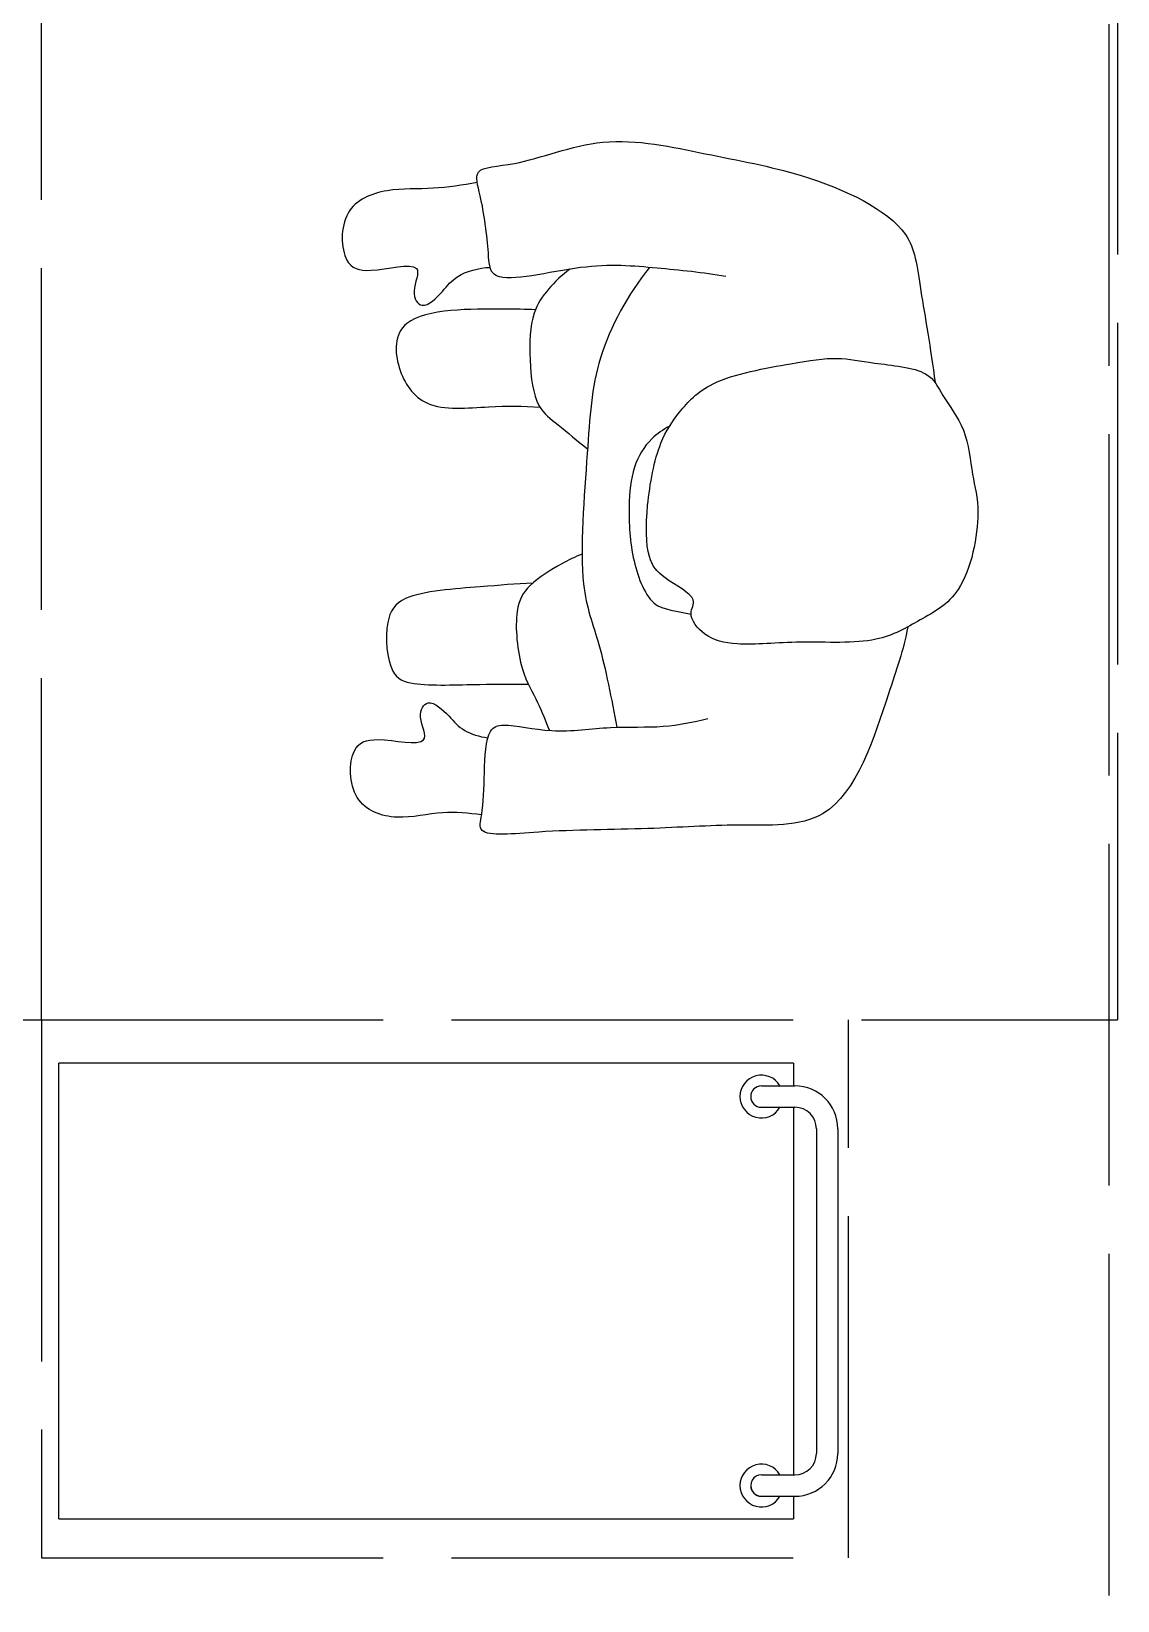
# Model space of a CAD drawing. Header units: millimetres. Extents: x 44692 to 333458, y -26854 to 14445.
# Drawn here: x 315365 to 316172, y -15858 to -14691 of the extents above; entities that cross this region are included whole.
import ezdxf

# ---------------------------------------------------------------- set-up
doc = ezdxf.new("R2010")
doc.units = ezdxf.units.MM
doc.header["$LTSCALE"] = 100
doc.linetypes.add('DASHEDX2', pattern=[3.048, 2.54, -0.508])
for name, color, linetype in [('Area circulacion', 50, 'DASHEDX2'), ('Area proceso', 90, 'DASHEDX2'), ('Personal', 171, 'Continuous'), ('Transporte semielaborado', 30, 'Continuous')]:
    doc.layers.add(name, color=color, linetype=linetype)

# ---------------------------------------------------------------- blocks, each defined once
blk = doc.blocks.new('pa17-16')
for points, knots in [([(5.62, 2.5537), (5.6188, 2.5427), (5.6154, 2.5253), (5.6223, 2.4901), (5.6346, 2.4293), (5.661, 2.4064), (5.685, 2.3908), (5.7322, 2.3832), (5.7723, 2.3842), (5.7881, 2.3969), (5.8018, 2.4268), (5.8146, 2.4162), (5.8324, 2.4305), (5.8382, 2.4568), (5.8318, 2.5038), (5.8344, 2.5615), (5.8137, 2.5937), (5.7944, 2.6284), (5.7307, 2.6388), (5.7037, 2.6296), (5.6679, 2.626), (5.6442, 2.6055), (5.6228, 2.5961), (5.6214, 2.5667), (5.62, 2.5537)], [0, 0, 0, 0, 0.297584, 0.631064, 1.068635, 1.39533, 1.69617, 2.097861, 2.458938, 2.716293, 3.010442, 3.199165, 3.447293, 3.731671, 4.119196, 4.541864, 4.881702, 5.22714, 5.673063, 5.989311, 6.327668, 6.644571, 6.906626, 7.259736, 7.259736, 7.259736, 7.259736]), ([(5.5575, 2.4391), (5.5549, 2.4218), (5.5525, 2.3852), (5.5491, 2.3329), (5.5712, 2.2599), (5.5431, 2.2589), (5.5029, 2.2526), (5.4793, 2.2435), (5.4785, 2.2813), (5.4499, 2.3438), (5.4658, 2.4235), (5.4776, 2.5033), (5.5116, 2.5798), (5.5552, 2.585), (5.608, 2.5962), (5.6336, 2.6001)], [0, 0, 0, 0, 0.404899, 0.829805, 1.276298, 1.516647, 1.885942, 2.122553, 2.418487, 2.881882, 3.382407, 3.897515, 4.613825, 5.020942, 5.393355, 5.393355, 5.393355, 5.393355]), ([(5.8196, 2.5846), (5.837, 2.5819), (5.8817, 2.5675), (5.9755, 2.5418), (5.972, 2.4609), (5.9791, 2.3926), (5.9812, 2.315), (5.9891, 2.2612), (5.9692, 2.2664), (5.9401, 2.2663), (5.9063, 2.2668), (5.9005, 2.2811), (5.909, 2.3184), (5.9007, 2.3606), (5.9019, 2.4011), (5.8964, 2.4238), (5.8933, 2.4348)], [6.682038, 6.682038, 6.682038, 6.682038, 7.076266, 7.806153, 8.304227, 8.77662, 9.284333, 9.649979, 9.844608, 10.160206, 10.472731, 10.661147, 10.998544, 11.371438, 11.724832, 12.051545, 12.051545, 12.051545, 12.051545]), ([(5.6724, 2.3994), (5.675, 2.3947), (5.6837, 2.383), (5.7041, 2.3718), (5.7348, 2.3697), (5.774, 2.3728), (5.8085, 2.3874), (5.8116, 2.4015), (5.8144, 2.4199)], [0.121052, 0.121052, 0.121052, 0.121052, 0.297289, 0.584433, 0.895396, 1.26174, 1.600834, 1.760925, 1.760925, 1.760925, 1.760925]), ([(5.5522, 2.3809), (5.573, 2.3653), (5.6222, 2.3398), (5.6924, 2.3383), (5.7952, 2.3323), (5.8376, 2.352), (5.881, 2.3613), (5.9019, 2.366)], [0, 0, 0, 0, 0.49262, 0.970296, 1.525877, 1.91054, 2.357805, 2.357805, 2.357805, 2.357805]), ([(5.5552, 2.3206), (5.5597, 2.3147), (5.5706, 2.3043), (5.5892, 2.2916), (5.6248, 2.2913), (5.6613, 2.2967), (5.6731, 2.3154), (5.6858, 2.3299), (5.6912, 2.3378)], [0, 0, 0, 0, 0.262594, 0.520609, 0.853848, 1.185107, 1.43842, 1.738028, 1.738028, 1.738028, 1.738028]), ([(5.7713, 2.3359), (5.7736, 2.3305), (5.7786, 2.3203), (5.7954, 2.2951), (5.8154, 2.2848), (5.8612, 2.2906), (5.8838, 2.3057), (5.8988, 2.3117), (5.9058, 2.3148)], [0, 0, 0, 0, 0.233477, 0.532145, 0.79329, 1.163492, 1.458071, 1.725911, 1.725911, 1.725911, 1.725911]), ([(5.5867, 2.2952), (5.5866, 2.2877), (5.5872, 2.2667), (5.5883, 2.1873), (5.6353, 2.19), (5.6673, 2.2128), (5.6606, 2.2618), (5.6599, 2.2881), (5.6606, 2.3008)], [0.078483, 0.078483, 0.078483, 0.078483, 0.321516, 0.797556, 1.122606, 1.448668, 1.830958, 2.166281, 2.166281, 2.166281, 2.166281]), ([(5.7943, 2.2992), (5.7951, 2.2858), (5.7984, 2.2614), (5.8038, 2.2002), (5.8255, 2.1869), (5.8672, 2.191), (5.8755, 2.2117), (5.8718, 2.2605), (5.8715, 2.286), (5.871, 2.2978)], [0, 0, 0, 0, 0.353805, 0.775896, 1.041599, 1.377968, 1.615337, 2.001902, 2.313716, 2.313716, 2.313716, 2.313716]), ([(5.9713, 2.2652), (5.9703, 2.2553), (5.9686, 2.234), (5.9786, 2.2017), (5.9668, 2.1644), (5.9218, 2.1628), (5.9134, 2.1832), (5.9229, 2.229), (5.8988, 2.2135), (5.882, 2.2215), (5.8976, 2.2397), (5.908, 2.248), (5.912, 2.2618), (5.9127, 2.2683)], [0.038839, 0.038839, 0.038839, 0.038839, 0.324329, 0.654038, 0.980089, 1.31306, 1.562526, 1.890179, 2.123217, 2.319335, 2.559559, 2.78492, 2.989829, 2.989829, 2.989829, 2.989829]), ([(5.4915, 2.2484), (5.4936, 2.2374), (5.4981, 2.215), (5.4968, 2.1806), (5.512, 2.1445), (5.5569, 2.147), (5.5634, 2.1681), (5.5498, 2.2128), (5.5753, 2.1995), (5.5912, 2.209), (5.5741, 2.2257), (5.5617, 2.2339), (5.5559, 2.2515), (5.5556, 2.26)], [0, 0, 0, 0, 0.324329, 0.654038, 0.980089, 1.31306, 1.562526, 1.890179, 2.123217, 2.319335, 2.559559, 2.78492, 3.066636, 3.066636, 3.066636, 3.066636])]:
    blk.add_open_spline(points, degree=3, knots=knots)

msp = doc.modelspace()

# ---------------------------------------------------------------- linework, layer by layer
at = {"layer": 'Area circulacion'}
msp.add_line((316165.645, -13771.147), (316165.645, -16365.7), dxfattribs=at)
at = {"layer": 'Area proceso'}
for p, q in [((315372.187, -15425.842), (315372.187, -14602.842)), ((316172.187, -14602.842), (316172.187, -15425.842)), ((314556.187, -15425.842), (315372.187, -15425.842))]:
    msp.add_line(p, q, dxfattribs=at)
at = {"layer": 'Area proceso', "color": 3}
for p, q in [((315372.187, -15425.842), (316172.187, -15425.842)), ((315372.187, -15425.842), (315372.187, -15825.842)), ((315972.187, -15825.842), (315972.187, -15425.842)), ((315372.187, -15825.842), (315972.187, -15825.842))]:
    msp.add_line(p, q, dxfattribs=at)
at = {"layer": 'Transporte semielaborado'}
for p, q in [((315931.335, -15458.142), (315385.132, -15458.142)), ((315385.132, -15797.027), (315385.132, -15458.142)), ((315931.335, -15458.142), (315907.414, -15458.142)), ((315931.335, -15458.142), (315923.361, -15458.142)), ((315931.335, -15458.142), (315931.335, -15466.116)), ((315931.335, -15458.142), (315931.335, -15475.003)), ((315931.335, -15458.142), (315931.335, -15475.003)), ((315907.414, -15475.003), (315932.332, -15475.003)), ((315907.414, -15490.951), (315932.332, -15490.951)), ((315931.335, -15490.951), (315931.335, -15764.218)), ((315948.279, -15506.898), (315948.279, -15748.27)), ((315964.227, -15506.898), (315964.227, -15748.27)), ((315907.414, -15764.218), (315932.332, -15764.218)), ((315907.414, -15780.165), (315932.332, -15780.165)), ((315931.335, -15780.165), (315931.335, -15797.027)), ((315385.132, -15797.027), (315931.335, -15797.027))]:
    msp.add_line(p, q, dxfattribs=at)
for centre, radius, start, end in [((315907.414, -15482.977), 15.948, 30, 330), ((315907.414, -15482.977), 7.974, 90, 270), ((315932.332, -15506.898), 31.895, 0, 90), ((315932.332, -15506.898), 15.948, 0, 90), ((315932.332, -15748.27), 15.948, 270, 0), ((315932.332, -15748.27), 31.895, 270, 0), ((315907.414, -15772.191), 15.948, 30, 330), ((315907.414, -15772.191), 7.974, 89.999891, 270), ((315907.414, -15772.191), 7.974, 180, 270)]:
    msp.add_arc(centre, radius, start, end, dxfattribs=at)

# ---------------------------------------------------------------- block references
at = {"layer": 'Personal', "xscale": 979.1504951166461, "yscale": 979.1504951166461, "zscale": 979.1504951166461, "rotation": 268.3998681193052}
msp.add_blockref('pa17-16', (313645.607, -9367.056), dxfattribs=at)

doc.saveas('drawing.dxf')
